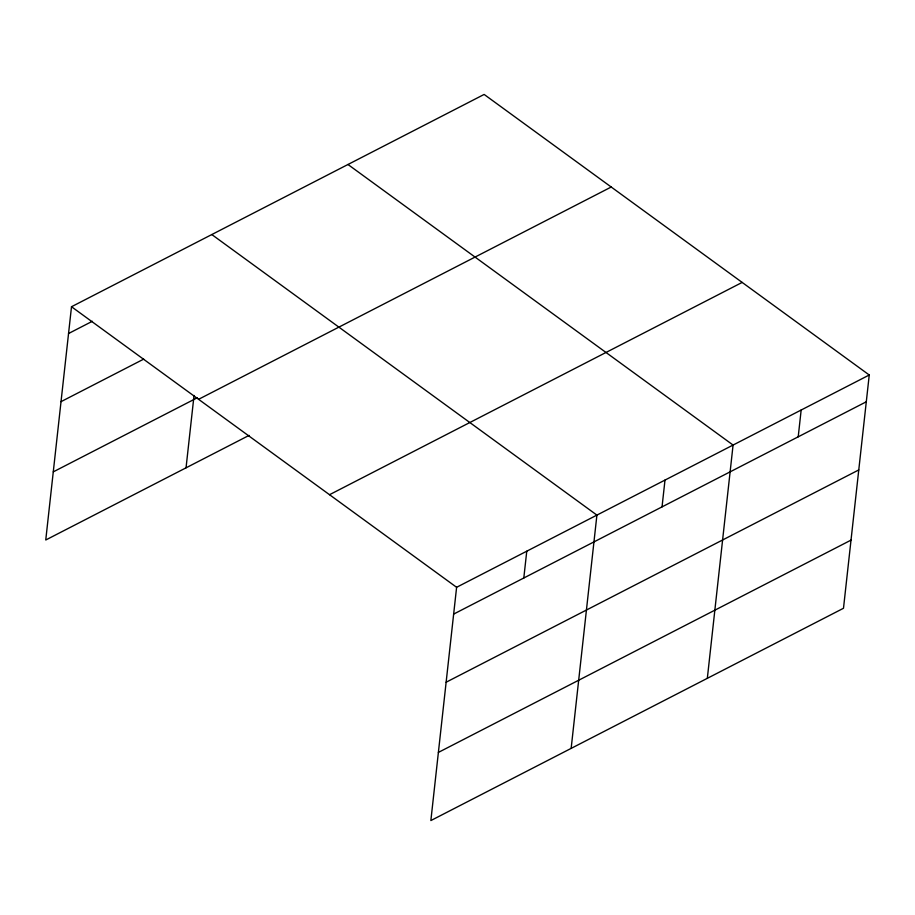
<?xml version="1.0" encoding="UTF-8"?>
<svg xmlns="http://www.w3.org/2000/svg" width="915" height="915" viewBox="0 0 915 915"><rect width="100%" height="100%" fill="white"/><g stroke="black" fill="none" stroke-linecap="round" stroke-linejoin="round"><path stroke-width="1.37" d="M869.25 375.001L456.608 587.293L430.862 820.561L843.493 608.269L869.25 375.001L484.138 94.439L71.507 306.731L45.75 539.999L249.086 435.391M186.042 467.817L194.037 395.474M523.803 578.005L526.765 551.207M571.154 748.379L596.912 515.111L211.8 234.549M662.037 506.876L664.999 480.089M707.329 678.324L733.075 445.056L347.975 164.494M798.212 436.821L801.163 410.023M68.545 333.529L92.346 321.279M61.019 401.662L143.701 359.126M53.276 471.865L197.354 397.739M198.589 399.317L611.231 187.015M329.526 494.706L742.168 282.415M453.657 614.091L866.288 401.788M446.131 682.224L858.773 469.933M438.376 752.427L851.019 540.125M71.507 306.731L456.608 587.293"/></g></svg>
